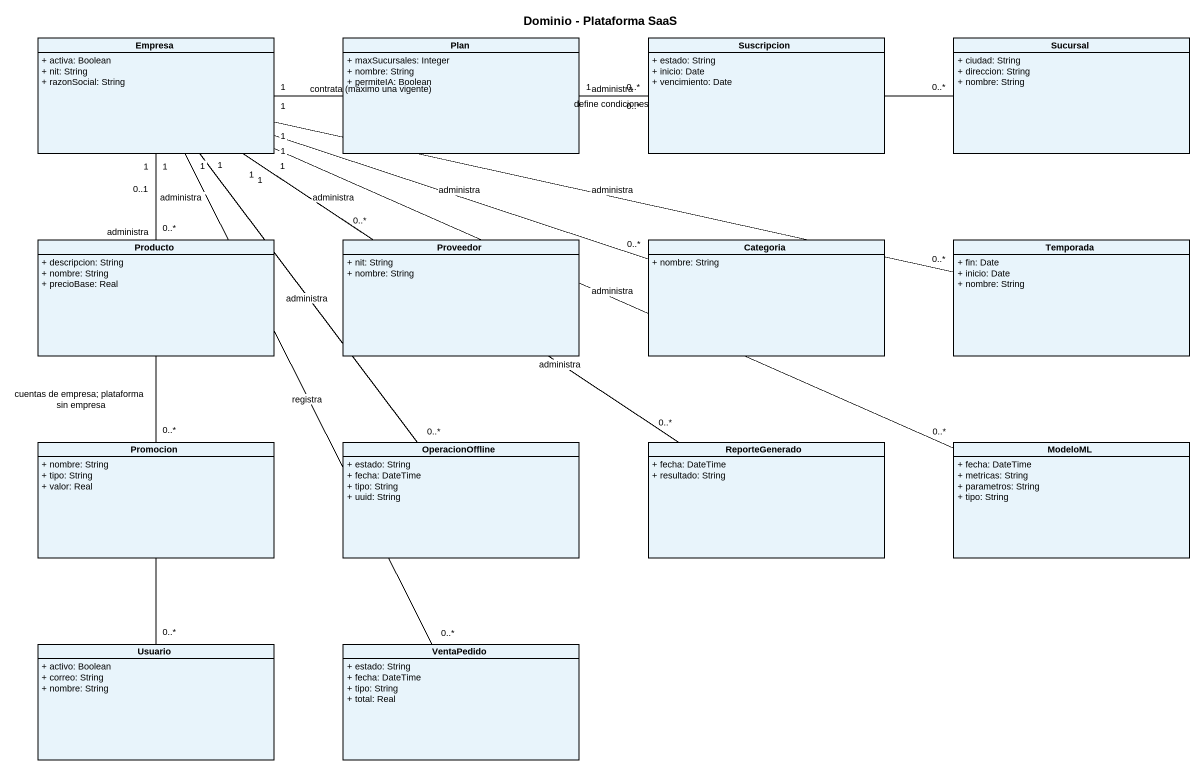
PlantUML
@startuml
title Dominio - Plataforma SaaS
hide circle
hide empty members
skinparam classAttributeIconSize 0
class Empresa #E8F4FB {
  + activa: Boolean
  + nit: String
  + razonSocial: String
}
class Plan #E8F4FB {
  + maxSucursales: Integer
  + nombre: String
  + permiteIA: Boolean
}
class Suscripcion #E8F4FB {
  + estado: String
  + inicio: Date
  + vencimiento: Date
}
class Sucursal #E8F4FB {
  + ciudad: String
  + direccion: String
  + nombre: String
}
class Producto #E8F4FB {
  + descripcion: String
  + nombre: String
  + precioBase: Real
}
class Proveedor #E8F4FB {
  + nit: String
  + nombre: String
}
class Categoria #E8F4FB {
  + nombre: String
}
class Temporada #E8F4FB {
  + fin: Date
  + inicio: Date
  + nombre: String
}
class Promocion #E8F4FB {
  + nombre: String
  + tipo: String
  + valor: Real
}
class OperacionOffline #E8F4FB {
  + estado: String
  + fecha: DateTime
  + tipo: String
  + uuid: String
}
class ReporteGenerado #E8F4FB {
  + fecha: DateTime
  + resultado: String
}
class ModeloML #E8F4FB {
  + fecha: DateTime
  + metricas: String
  + parametros: String
  + tipo: String
}
class Usuario #E8F4FB {
  + activo: Boolean
  + correo: String
  + nombre: String
}
class VentaPedido #E8F4FB {
  + estado: String
  + fecha: DateTime
  + tipo: String
  + total: Real
}
Empresa "1" -right- "0..*" Suscripcion : contrata (máximo una vigente)
Empresa "1" -right- "0..*" Sucursal : administra
Empresa "1" -- "0..*" Producto : administra
Empresa "1" -- "0..*" Proveedor : administra
Empresa "1" -right- "0..*" Categoria : administra
Empresa "1" -right- "0..*" Temporada : administra
Empresa "1" -- "0..*" Promocion : administra
Empresa "1" -- "0..*" OperacionOffline : administra
Empresa "1" -- "0..*" ReporteGenerado : administra
Empresa "1" -right- "0..*" ModeloML : administra
Empresa "0..1" -- "0..*" Usuario : cuentas de empresa; plataforma sin empresa
Empresa "1" -- "0..*" VentaPedido : registra
Plan "1" -right- "0..*" Suscripcion : define condiciones
@enduml
